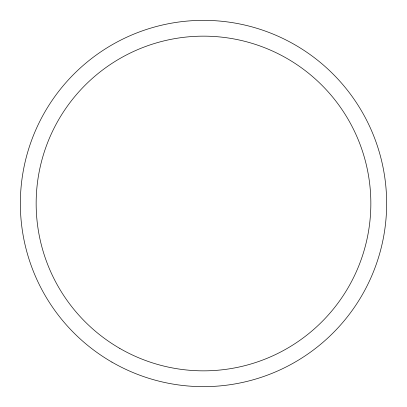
<?xml version="1.0" encoding="UTF-8"?>
<svg xmlns="http://www.w3.org/2000/svg" width="407" height="407" viewBox="0 0 407 407"><rect width="100%" height="100%" fill="white"/><g stroke="black" fill="none" stroke-linecap="round" stroke-linejoin="round"><path stroke-width="0.61" d="M111.925 362.113A183.15 183.15 0 0 0 386.65 203.5A183.15 183.15 0 0 0 111.925 44.887A183.15 183.15 0 0 0 111.925 362.113M119.826 348.428A167.348 167.348 0 0 0 370.848 203.5A167.348 167.348 0 0 0 119.826 58.572A167.348 167.348 0 0 0 119.826 348.428"/></g></svg>
